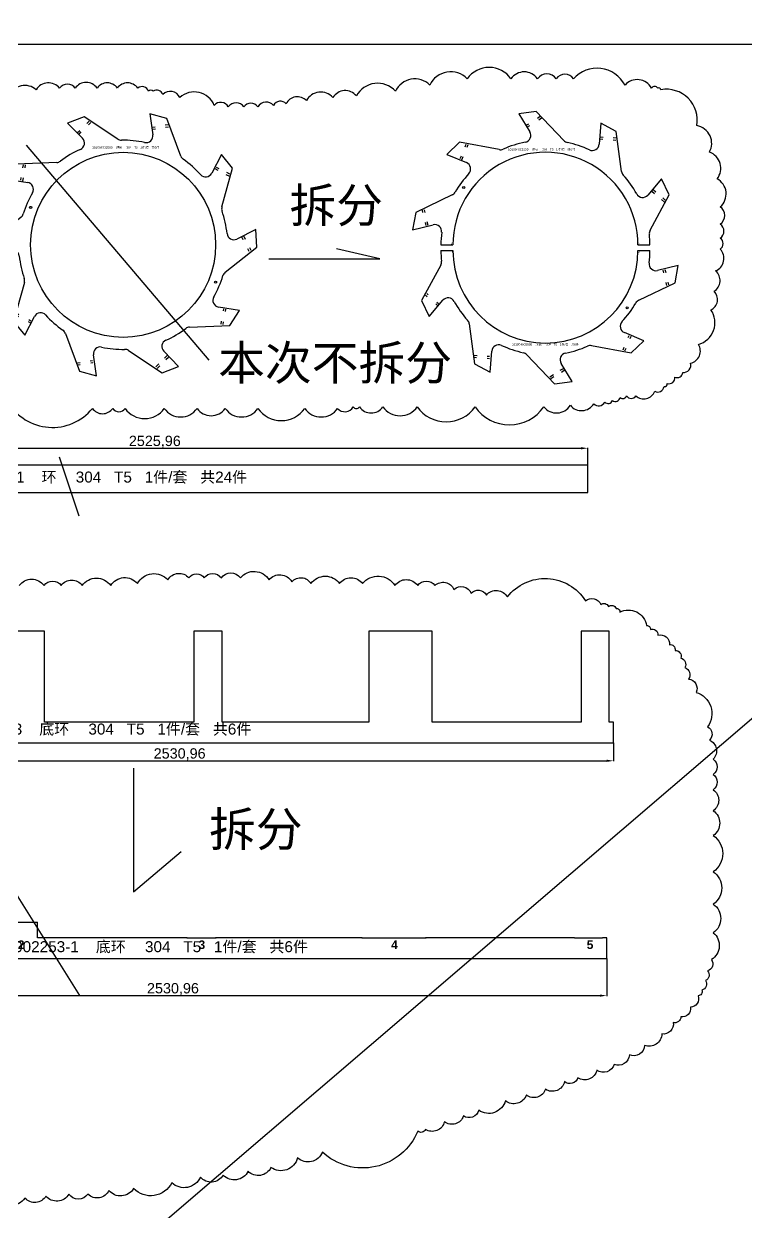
# Model space of a CAD drawing. Extents: x -89772 to 15958, y -15806 to 15762.
# Drawn here: x -34011 to -31904, y 9056 to 12520 of the extents above; entities that cross this region are included whole.
import ezdxf

# ---------------------------------------------------------------- set-up
doc = ezdxf.new("R2010")
doc.units = 0
doc.layers.get('0').update_dxf_attribs({"linetype": 'CONTINUOUS'})
doc.layers.get('DEFPOINTS').update_dxf_attribs({"linetype": 'CONTINUOUS'})
doc.styles.get("Standard").update_dxf_attribs({"font": 'arial.ttf'})
doc.dimstyles.new('ISO-25', dxfattribs={"dimtxt": 30, "dimasz": 20, "dimexe": 1.25, "dimexo": 0.625, "dimtad": 1, "dimtxsty": 'STANDARD', "dimcen": 2.5, "dimazin": 3, "dimtfac": 1, "dimtmove": 0, "dimatfit": 3})

# ---------------------------------------------------------------- blocks, each defined once
blk = doc.blocks.new('101004002509____顶板')
at = {"color": 7, "linetype": 'CONTINUOUS'}
for p, q in [((-8776.3, 2259.2), (-8767.1, 2198.1)), ((-8726.6, 2245.7), (-8776.3, 2259.2)), ((-8967.4, 2250), (-9015.6, 2231.8)), ((-9015.6, 2231.8), (-8972.2, 2187.7)), ((-8869.5, 2185.4), (-8967.4, 2250)), ((-8685.4, 2135.8), (-8726.6, 2245.7)), ((-9047.5, 2117.3), (-9164.8, 2112.1)), ((-8566.6, 2140.8), (-8595.1, 2085.9)), ((-8534.3, 2100.6), (-8566.6, 2140.8)), ((-9164.8, 2112.1), (-9193, 2068.9)), ((-8565.6, 1987.5), (-8534.3, 2100.6)), ((-9193, 2068.9), (-9132.1, 2058.8)), ((-9151.6, 1957.5), (-9243.4, 1884.4)), ((-8466.6, 1921.7), (-8521.8, 1894.1)), ((-8464.1, 1870.2), (-8466.6, 1921.7)), ((-9243.4, 1884.4), (-9240.9, 1832.9)), ((-9240.9, 1832.9), (-9185.6, 1860.5)), ((-8555.9, 1797.1), (-8464.1, 1870.2)), ((-9141.9, 1767.1), (-9173.1, 1654)), ((-9140.8, 1613.8), (-9112.4, 1668.6)), ((-8514.4, 1685.6), (-8575.4, 1695.8)), ((-8542.7, 1642.5), (-8514.4, 1685.6)), ((-9173.1, 1654), (-9140.8, 1613.8)), ((-8659.9, 1637.3), (-8542.7, 1642.5)), ((-9022.1, 1618.8), (-8980.9, 1508.9)), ((-8838, 1569.2), (-8740.1, 1504.5)), ((-8691.9, 1522.8), (-8735.2, 1566.8)), ((-8931.1, 1495.4), (-8940.3, 1556.5)), ((-8980.9, 1508.9), (-8931.1, 1495.4)), ((-8740.1, 1504.5), (-8691.9, 1522.8))]:
    blk.add_line(p, q, dxfattribs=at)
at = {"color": 6, "linetype": 'CONTINUOUS'}
for p, q in [((-8952.4, 2237.8), (-8959.4, 2230.9)), ((-8947.7, 2234.1), (-8954.6, 2227.3)), ((-8768.4, 2220), (-8760.6, 2221.1)), ((-8721.8, 2227), (-8730.8, 2225.6)), ((-8729.9, 2219.7), (-8721.8, 2220.9)), ((-8986.5, 2204.3), (-8980.3, 2210.4)), ((-8982.2, 2200.1), (-8976.1, 2206.1)), ((-8767.5, 2214), (-8759.7, 2215.2)), ((-9145.7, 2109.9), (-9147, 2102)), ((-9139.6, 2109.9), (-9140.9, 2102)), ((-8586.4, 2099.2), (-8577.6, 2094.7)), ((-8582.6, 2104), (-8574.9, 2100)), ((-8553.9, 2082.3), (-8543.4, 2076.9)), ((-8542.4, 2083.1), (-8551.1, 2087.7)), ((-9151.7, 2073.7), (-9153.1, 2065.2)), ((-9145.8, 2072.8), (-9147.4, 2062.9)), ((-9226.9, 1894.4), (-9223.9, 1888.4)), ((-9221.5, 1897.1), (-9218.1, 1890.1)), ((-8503.1, 1891.9), (-8506.4, 1898.5)), ((-8501.5, 1902.1), (-8497.3, 1893.7)), ((-9210.5, 1861.5), (-9206.4, 1853.4)), ((-9205.7, 1865.4), (-9201, 1856.1)), ((-8486, 1857.6), (-8489.9, 1865.4)), ((-8480.6, 1860.3), (-8484.5, 1868.1)), ((-9165.7, 1671.8), (-9159.4, 1668.5)), ((-9163, 1677.1), (-9157.5, 1674.3)), ((-8561.2, 1684.8), (-8560.2, 1690.9)), ((-8555.4, 1683), (-8554.2, 1690)), ((-9130.7, 1653.6), (-9124.3, 1650.3)), ((-9128.5, 1659.2), (-9122.5, 1656.1)), ((-8567.6, 1646.2), (-8566.3, 1654.3)), ((-8561.8, 1644.5), (-8560.5, 1652.5)), ((-8986.5, 1533.5), (-8979.2, 1534.6)), ((-8985.6, 1527.6), (-8979.2, 1528.6)), ((-8950, 1539), (-8943, 1540.1)), ((-8948.3, 1533.2), (-8942.1, 1534.2)), ((-8758.8, 1521.5), (-8749.9, 1530.2)), ((-8754.6, 1517.2), (-8746.9, 1524.8)), ((-8733, 1546.9), (-8725.3, 1554.5)), ((-8728.7, 1542.6), (-8721.8, 1549.4))]:
    blk.add_line(p, q, dxfattribs=at)
at = {"color": 7, "linetype": 'CONTINUOUS'}
blk.add_circle((-8853.7, 1877.3), 269.8, dxfattribs=at)
at = {"color": 6, "linetype": 'CONTINUOUS'}
for centre in [(-9123.5, 1986.3), (-8583.9, 1768.3)]:
    blk.add_circle(centre, 3, dxfattribs=at)
at = {"color": 7, "linetype": 'CONTINUOUS'}
for centre, radius, start, end in [((-8986.5, 2173.7), 20, 294.1277, 44.5491), ((-8858.4, 2202.1), 20, 236.5491, 270.8332), ((-8786.9, 2195.1), 20, 258.1277, 8.5491), ((-8853.7, 1877.3), 304.8, 114.1277, 126.8332), ((-8853.7, 1877.3), 304.8, 78.1277, 90.8332), ((-9048.4, 2137.2), 20, 272.5491, 306.8332), ((-8666.7, 2142.8), 20, 200.5491, 234.8332), ((-8853.7, 1877.3), 304.8, 42.1277, 54.8332), ((-8612.8, 2095.2), 20, 222.1277, 332.5491), ((-9135.4, 2039.1), 20, 330.1277, 80.5491), ((-8853.7, 1877.3), 304.8, 150.1277, 162.8332), ((-8546.3, 1982.1), 20, 164.5491, 198.8332), ((-8853.7, 1877.3), 304.8, 6.1277, 18.8332), ((-9164.1, 1973.2), 20, 308.5491, 342.8332), ((-8530.8, 1912), 20, 186.1277, 296.5491), ((-9176.7, 1842.6), 20, 6.1277, 116.5491), ((-8853.7, 1877.3), 304.8, 186.1277, 198.8332), ((-9161.1, 1772.4), 20, 344.5491, 18.8332), ((-8853.7, 1877.3), 304.8, 330.1277, 342.8332), ((-8543.4, 1781.4), 20, 128.5491, 162.8332), ((-8572.1, 1715.5), 20, 150.1277, 260.5491), ((-9094.6, 1659.4), 20, 42.1277, 152.5491), ((-8853.7, 1877.3), 304.8, 222.1277, 234.8332), ((-9040.8, 1611.8), 20, 20.5491, 54.8332), ((-8853.7, 1877.3), 304.8, 294.1277, 306.8332), ((-8659, 1617.3), 20, 92.5491, 126.8332), ((-8721, 1580.9), 20, 114.1277, 224.5491), ((-8920.5, 1559.4), 20, 78.1277, 188.5491), ((-8853.7, 1877.3), 304.8, 258.1277, 270.8332), ((-8849, 1552.5), 20, 56.5491, 90.8332)]:
    blk.add_arc(centre, radius, start, end, dxfattribs=at)
at = {"color": 3, "insert": (-8944.1, 2164.1), "char_height": 6.4, "width": 195.791, "attachment_point": 1}
blk.add_mtext('101004002509    {\\fSimSun|b0|i0|c134|p2;顶板  } 304   T5   1{\\fSimSun|b0|i0|c134|p2;件}/{\\fSimSun|b0|i0|c134|p2;套}   {\\fSimSun|b0|i0|c134|p2;共}6{\\fSimSun|b0|i0|c134|p2;件}', dxfattribs=at)
blk = doc.blocks.new('23')
at = {"color": 7, "linetype": 'CONTINUOUS'}
for p, q in [((-7112.5, 3565.4), (-7163.6, 3558.4)), ((-7163.6, 3558.4), (-7131.3, 3505.8)), ((-7031.7, 3480.3), (-7112.5, 3565.4)), ((-6924.3, 3531.3), (-6929.1, 3469.7)), ((-6878.9, 3506.9), (-6924.3, 3531.3)), ((-6863.5, 3390.6), (-6878.9, 3506.9)), ((-7335.9, 3475.3), (-7373.1, 3439.7)), ((-7220.5, 3454), (-7335.9, 3475.3)), ((-7373.1, 3439.7), (-7316, 3416.1)), ((-6746.6, 3368.7), (-6786.7, 3321.7)), ((-6724.2, 3322.3), (-6746.6, 3368.7)), ((-7357.8, 3321.8), (-7463.7, 3271.2)), ((-6780.1, 3219.1), (-6724.2, 3322.3)), ((-7463.7, 3271.2), (-7472.9, 3220.4)), ((-7472.9, 3220.4), (-7412.8, 3234.9))]:
    blk.add_line(p, q, dxfattribs=at)
at = {"color": 6, "linetype": 'CONTINUOUS'}
for p, q in [((-7100.7, 3550.1), (-7109.1, 3545)), ((-7096.9, 3545.4), (-7105.2, 3540.3)), ((-7141.5, 3525.1), (-7134.1, 3529.6)), ((-7138.2, 3520.1), (-7130.9, 3524.5)), ((-7317.8, 3469), (-7320.8, 3461.5)), ((-7311.8, 3467.6), (-7314.9, 3460.2)), ((-6925.9, 3485.3), (-6918, 3484.7)), ((-6925.4, 3491.3), (-6917.5, 3490.7)), ((-6888, 3482.4), (-6879.8, 3481.7)), ((-6878.5, 3487.6), (-6887.5, 3488.3)), ((-7331.8, 3435), (-7335.1, 3427)), ((-7326.2, 3432.8), (-7330, 3423.5)), ((-6775.2, 3332.7), (-6767.7, 3326.3)), ((-6770.4, 3336.5), (-6763.8, 3330.9)), ((-6747.3, 3308.9), (-6738.4, 3301.3)), ((-6736, 3307.1), (-6743.5, 3313.5)), ((-7445.4, 3277.2), (-7443.8, 3270.7)), ((-7439.6, 3278.6), (-7437.7, 3271)), ((-7436.8, 3241.5), (-7434.7, 3232.7)), ((-7431.3, 3244.2), (-7428.8, 3234.1))]:
    blk.add_line(p, q, dxfattribs=at)
for p, q in [((-7390.4, 3176.5), (-7355.4, 3176.5)), ((-6815.8, 3176.5), (-6780.8, 3176.5))]:
    blk.add_line(p, q)
blk.add_circle((-7324, 3343.5), 3, dxfattribs=at)
at = {"color": 7, "linetype": 'CONTINUOUS'}
for centre, radius, start, end in [((-7148.3, 3495.3), 20, 281.1277, 31.5491), ((-7085.6, 3176.6), 304.8, 101.1277, 113.8332), ((-7017.2, 3494.1), 20, 223.5491, 257.8332), ((-7085.6, 3176.6), 304.8, 65.1277, 77.8332), ((-6949, 3471.3), 20, 245.1277, 355.5491), ((-7085.6, 3176.6), 269.8, 359.9751, 180.0249), ((-7216.9, 3473.7), 20, 259.5491, 293.8332), ((-7323.7, 3397.6), 20, 317.1277, 67.5491), ((-7085.6, 3176.6), 304.8, 137.1277, 149.8332), ((-6843.6, 3393.2), 20, 187.5491, 221.8332), ((-7085.6, 3176.6), 304.8, 29.1277, 41.8332), ((-7366.4, 3339.8), 20, 295.5491, 329.8332), ((-6801.9, 3334.7), 20, 209.1277, 319.5491), ((-7408.1, 3215.5), 20, 353.1277, 103.5491), ((-7085.6, 3176.6), 304.8, 173.1277, 180.0221), ((-6762.5, 3209.6), 20, 151.5491, 185.8332), ((-7085.6, 3176.6), 304.8, 359.9779, 5.8332)]:
    blk.add_arc(centre, radius, start, end, dxfattribs=at)
at = {"color": 3, "insert": (-7194.8, 3457.6), "char_height": 6.4, "width": 203.523, "attachment_point": 1}
blk.add_mtext('101004002509    {\\fSimSun|b0|i0|c134|p2;顶板  } 304   T5   1{\\fSimSun|b0|i0|c134|p2;件}/{\\fSimSun|b0|i0|c134|p2;套}   {\\fSimSun|b0|i0|c134|p2;共}6{\\fSimSun|b0|i0|c134|p2;件}', dxfattribs=at)
blk = doc.blocks.new('34')
for p, q in [((-8541.5, 3176.5), (-8506.5, 3176.5)), ((-7966.9, 3176.5), (-7931.9, 3176.5))]:
    blk.add_line(p, q)
at = {"color": 7, "linetype": 'CONTINUOUS'}
for p, q in [((-8542.2, 3134.1), (-8598.1, 3030.9)), ((-7849.4, 3132.8), (-7909.5, 3118.3)), ((-7858.6, 3082), (-7849.4, 3132.8)), ((-7964.5, 3031.4), (-7858.6, 3082)), ((-8598.1, 3030.9), (-8575.7, 2984.5)), ((-8575.7, 2984.5), (-8535.6, 3031.5)), ((-8458.8, 2962.6), (-8443.4, 2846.3)), ((-7949.2, 2913.5), (-8006.3, 2937.1)), ((-7986.4, 2877.9), (-7949.2, 2913.5)), ((-8398, 2821.9), (-8393.2, 2883.5)), ((-8101.8, 2899.2), (-7986.4, 2877.9)), ((-8443.4, 2846.3), (-8398, 2821.9)), ((-8290.6, 2872.9), (-8209.8, 2787.8)), ((-8158.7, 2794.8), (-8191, 2847.4)), ((-8209.8, 2787.8), (-8158.7, 2794.8))]:
    blk.add_line(p, q, dxfattribs=at)
at = {"color": 6, "linetype": 'CONTINUOUS'}
for p, q in [((-7891.7, 3111.9), (-7893.5, 3119.2)), ((-7887.9, 3121.5), (-7885.7, 3112.4)), ((-7882.8, 3074.7), (-7884.8, 3083.1)), ((-7876.9, 3076.1), (-7879, 3084.6)), ((-8583, 3051.1), (-8578.3, 3047.1)), ((-8586.9, 3046.6), (-8581.5, 3041.9)), ((-8556.8, 3020.9), (-8551.4, 3016.3)), ((-8553.4, 3025.9), (-8548.3, 3021.6)), ((-7994.9, 2923.2), (-7992.5, 2929)), ((-7989.7, 2920.2), (-7987, 2926.7)), ((-8009.9, 2887.1), (-8006.7, 2894.7)), ((-8004.6, 2884.1), (-8001.5, 2891.6)), ((-8443.9, 2865.6), (-8437.3, 2865.1)), ((-8443.4, 2871.5), (-8436, 2871)), ((-8406.6, 2868.7), (-8399.5, 2868.1)), ((-8406.2, 2862.6), (-8400, 2862.1)), ((-8224.2, 2808.5), (-8213.6, 2815)), ((-8221.1, 2803.4), (-8211.8, 2809.1)), ((-8193.3, 2827.5), (-8184.1, 2833.1)), ((-8190.2, 2822.4), (-8181.9, 2827.5))]:
    blk.add_line(p, q, dxfattribs=at)
blk.add_circle((-7998.3, 3009.7), 3, dxfattribs=at)
at = {"color": 7, "linetype": 'CONTINUOUS'}
for centre, radius, start, end in [((-8236.7, 3176.6), 304.8, 180.022, 185.8331), ((-8236.7, 3176.6), 269.8, 180.0249, 359.975), ((-8236.7, 3176.6), 304.8, 353.1277, 359.9779), ((-8559.8, 3143.6), 20, 331.5491, 5.8331), ((-7914.2, 3137.7), 20, 173.1277, 283.5491), ((-8520.4, 3018.5), 20, 29.1277, 139.5491), ((-8236.7, 3176.6), 304.8, 209.1277, 221.8331), ((-8236.7, 3176.6), 304.8, 317.1277, 329.8331), ((-7955.9, 3013.4), 20, 115.5491, 149.8331), ((-8478.7, 2960), 20, 7.5491, 41.8331), ((-7998.6, 2955.6), 20, 137.1277, 247.5491), ((-8373.3, 2881.9), 20, 65.1277, 175.5491), ((-8236.7, 3176.6), 304.8, 245.1277, 257.8331), ((-8305.1, 2859.1), 20, 43.5491, 77.8331), ((-8174, 2857.9), 20, 101.1277, 211.5491), ((-8236.7, 3176.6), 304.8, 281.1277, 293.8331), ((-8105.4, 2879.5), 20, 79.5491, 113.8331)]:
    blk.add_arc(centre, radius, start, end, dxfattribs=at)
at = {"color": 3, "insert": (-8334.9, 2906), "char_height": 6.4, "width": 199.281, "attachment_point": 1}
blk.add_mtext('101004002509    {\\fSimSun|b0|i0|c134|p2;顶板  } 304   T5   1{\\fSimSun|b0|i0|c134|p2;件}/{\\fSimSun|b0|i0|c134|p2;套}   {\\fSimSun|b0|i0|c134|p2;共}6{\\fSimSun|b0|i0|c134|p2;件}', dxfattribs=at)
blk = doc.blocks.new('101004002531____环')
at = {"color": 7, "linetype": 'CONTINUOUS'}
for p, q in [((-6911.1, 2187.7), (-6911.1, 2107.7)), ((-4385.2, 2187.7), (-6911.1, 2187.7)), ((-4385.2, 2107.7), (-4385.2, 2187.7)), ((-6911.1, 2107.7), (-4385.2, 2107.7))]:
    blk.add_line(p, q, dxfattribs=at)
at = {"color": 3, "insert": (-6326.5, 2169.1), "char_height": 32, "width": 988.201, "attachment_point": 1}
blk.add_mtext('101004002531    {\\fSimSun|b0|i0|c134|p2;环  } 304   T5   1{\\fSimSun|b0|i0|c134|p2;件}/{\\fSimSun|b0|i0|c134|p2;套}   {\\fSimSun|b0|i0|c134|p2;共}24{\\fSimSun|b0|i0|c134|p2;件}', dxfattribs=at)
blk = doc.blocks.new('*D23')
at = {"color": 0}
for p, q in [((-34841.7, 9794.8), (-34841.7, 9685.7)), ((-32310.7, 9794.8), (-32310.7, 9685.7)), ((-34821.7, 9687), (-32330.7, 9687))]:
    blk.add_line(p, q, dxfattribs=at)
for points in [[(-34821.7, 9690.3), (-34821.7, 9683.7), (-34841.7, 9687)], [(-32330.7, 9690.3), (-32330.7, 9683.7), (-32310.7, 9687)]]:
    blk.add_solid(points, dxfattribs=at)
at = {"layer": 'DEFPOINTS', "color": 0}
for p in [(-34841.7, 9795.4), (-32310.7, 9795.4), (-32310.7, 9687)]:
    blk.add_point(p, dxfattribs=at)
at = {"color": 0, "insert": (-33576.2, 9705.7), "char_height": 30, "attachment_point": 5}
blk.add_mtext('2530,96', dxfattribs=at)
blk = doc.blocks.new('101004002253-1____底环')
at = {"color": 7, "linetype": 'CONTINUOUS'}
for p, q in [((-34405.9, 9901.5), (-34405.9, 9855.4)), ((-33971, 9855.4), (-33971, 9901.5)), ((-34405.9, 9855.4), (-34841.7, 9855.4)), ((-34841.7, 9855.4), (-34841.7, 9795.4)), ((-33535.2, 9855.4), (-33971, 9855.4)), ((-33024.6, 9855.4), (-33451.9, 9855.4)), ((-32405.2, 9855.4), (-32839.3, 9855.4)), ((-32310.7, 9855.4), (-32323.1, 9855.4)), ((-32310.7, 9795.4), (-32310.7, 9855.4)), ((-34841.7, 9795.4), (-32310.7, 9795.4))]:
    blk.add_line(p, q, dxfattribs=at)
for p, q in [((-34335.6, 9901.5), (-34405.9, 9901.5)), ((-34080, 9901.5), (-33971, 9901.5)), ((-33535.2, 9855.4), (-33451.9, 9855.4)), ((-33024.6, 9855.4), (-32839.3, 9855.4)), ((-32405.2, 9855.4), (-32323.1, 9855.4))]:
    blk.add_line(p, q)
at = {"color": 1}
for p, q in [((-33535.2, 9855.4), (-33535.2, 9853.4)), ((-33451.9, 9855.4), (-33451.9, 9853.4)), ((-33024.6, 9855.4), (-33024.6, 9853.4)), ((-32839.3, 9855.4), (-32839.3, 9853.4)), ((-32405.2, 9855.4), (-32405.2, 9854.4)), ((-32323.1, 9855.4), (-32323.1, 9854.4))]:
    blk.add_line(p, q, dxfattribs=at)
at = {"color": 7, "linetype": 'CONTINUOUS'}
blk.add_open_spline([(-34080, 9901.5), (-34080.5, 9901.2), (-34081.6, 9900.6), (-34083.3, 9899.7), (-34085, 9898.8), (-34086.7, 9897.9), (-34088.3, 9897.1), (-34090, 9896.2), (-34091.6, 9895.4), (-34093.2, 9894.6), (-34096.8, 9892.9), (-34102.4, 9890.2), (-34112.7, 9885.8), (-34125.7, 9880.7), (-34143.6, 9875), (-34163.5, 9870.2), (-34185.6, 9867), (-34207.8, 9866), (-34229.9, 9867), (-34252, 9870.2), (-34271.9, 9875), (-34289.8, 9880.7), (-34302.8, 9885.8), (-34313.1, 9890.2), (-34319.1, 9893.1), (-34323.6, 9895.3), (-34326.5, 9896.7), (-34329.5, 9898.3), (-34332.5, 9899.9), (-34334.5, 9900.9), (-34335.6, 9901.5)], degree=3, knots=[0, 0, 0, 0, 0.007194, 0.014326, 0.021396, 0.028403, 0.035348, 0.042232, 0.049054, 0.055814, 0.062514, 0.093982, 0.125026, 0.188271, 0.250035, 0.334705, 0.417786, 0.5, 0.582211, 0.665293, 0.749965, 0.811727, 0.874975, 0.906015, 0.937487, 0.949555, 0.961839, 0.974341, 0.987061, 1, 1, 1, 1], dxfattribs=at)
at = {"color": 6, "char_height": 25, "width": 25, "attachment_point": 1}
for s, insert in [('{\\fArial|b1|i0|c0|p34;1}', (-34373.9, 9847.8)), ('{\\fArial|b1|i0|c0|p34;2}', (-34028.8, 9847.8)), ('{\\fArial|b1|i0|c0|p34;3}', (-33501.6, 9847.8)), ('{\\fArial|b1|i0|c0|p34;4}', (-32939.7, 9847.8)), ('{\\fArial|b1|i0|c0|p34;5}', (-32369.2, 9847.8))]:
    blk.add_mtext(s, dxfattribs=dict(at, insert=insert))
at = {"color": 3, "insert": (-34188.8, 9845.6), "char_height": 32, "width": 1021.083, "attachment_point": 1}
blk.add_mtext('101004002253-1    {\\fSimSun|b0|i0|c134|p2;底环  } 304   T5   1{\\fSimSun|b0|i0|c134|p2;件}/{\\fSimSun|b0|i0|c134|p2;套}   {\\fSimSun|b0|i0|c134|p2;共}6{\\fSimSun|b0|i0|c134|p2;件}', dxfattribs=at)
blk = doc.blocks.new('*D194')
at = {"color": 0}
for p, q in [((-34892.1, 11233.6), (-34892.1, 11283.6)), ((-34872.1, 11282.3), (-32386.1, 11282.3)), ((-32366.1, 11233.6), (-32366.1, 11283.6))]:
    blk.add_line(p, q, dxfattribs=at)
for points in [[(-34872.1, 11285.7), (-34872.1, 11279), (-34892.1, 11282.3)], [(-32386.1, 11285.7), (-32386.1, 11279), (-32366.1, 11282.3)]]:
    blk.add_solid(points, dxfattribs=at)
at = {"layer": 'DEFPOINTS', "color": 0}
for p in [(-32366.1, 11282.3), (-34892.1, 11233), (-32366.1, 11233)]:
    blk.add_point(p, dxfattribs=at)
at = {"color": 0, "insert": (-33629.1, 11301), "char_height": 30, "attachment_point": 5}
blk.add_mtext('2525,96', dxfattribs=at)
blk = doc.blocks.new('*D22')
at = {"color": 0}
for p, q in [((-34822.1, 10423.5), (-34822.1, 10370.2)), ((-32291.2, 10423.5), (-32291.2, 10370.2)), ((-34802.1, 10371.4), (-32311.2, 10371.4))]:
    blk.add_line(p, q, dxfattribs=at)
for points in [[(-34802.1, 10374.8), (-34802.1, 10368.1), (-34822.1, 10371.4)], [(-32311.2, 10374.8), (-32311.2, 10368.1), (-32291.2, 10371.4)]]:
    blk.add_solid(points, dxfattribs=at)
at = {"layer": 'DEFPOINTS', "color": 0}
for p in [(-34822.1, 10424.2), (-32291.2, 10424.2), (-32291.2, 10371.4)]:
    blk.add_point(p, dxfattribs=at)
at = {"color": 0, "insert": (-33556.7, 10390.1), "char_height": 30, "attachment_point": 5}
blk.add_mtext('2530,96', dxfattribs=at)
blk = doc.blocks.new('101004002253____底环')
at = {"color": 7, "linetype": 'CONTINUOUS'}
for p, q in [((-34386.39, 10749.17), (-34386.39, 10484.17)), ((-34316.005, 10749.17), (-34386.39, 10749.17)), ((-34316.005, 10530.231), (-34316.005, 10749.17)), ((-34060.401, 10749.17), (-34060.401, 10530.231)), ((-33951.413, 10749.17), (-34060.401, 10749.17)), ((-33951.413, 10484.17), (-33951.413, 10749.17)), ((-33515.604, 10749.17), (-33515.604, 10484.17)), ((-33432.396, 10749.17), (-33515.604, 10749.17)), ((-33432.396, 10484.17), (-33432.396, 10749.17)), ((-33005.029, 10749.17), (-33005.029, 10484.17)), ((-32819.739, 10749.17), (-33005.029, 10749.17)), ((-32819.739, 10484.17), (-32819.739, 10749.17)), ((-32385.641, 10749.17), (-32385.641, 10484.17)), ((-32303.534, 10749.17), (-32385.641, 10749.17)), ((-32303.534, 10484.17), (-32303.534, 10749.17)), ((-34386.39, 10484.17), (-34822.143, 10484.17)), ((-34822.143, 10484.17), (-34822.143, 10424.17)), ((-33515.604, 10484.17), (-33951.413, 10484.17)), ((-33005.029, 10484.17), (-33432.396, 10484.17)), ((-32385.641, 10484.17), (-32819.739, 10484.17)), ((-32291.186, 10484.17), (-32303.534, 10484.17)), ((-32291.186, 10424.17), (-32291.186, 10484.17)), ((-34822.143, 10424.17), (-32291.186, 10424.17))]:
    blk.add_line(p, q, dxfattribs=at)
blk.add_open_spline([(-34060.401, 10530.231), (-34060.966, 10529.925), (-34062.09, 10529.315), (-34063.775, 10528.415), (-34065.45, 10527.53), (-34067.114, 10526.663), (-34068.769, 10525.811), (-34070.412, 10524.976), (-34072.046, 10524.157), (-34073.67, 10523.354), (-34077.276, 10521.597), (-34082.874, 10518.977), (-34093.168, 10514.487), (-34106.17, 10509.452), (-34124.011, 10503.741), (-34143.97, 10498.963), (-34166.094, 10495.78), (-34188.203, 10494.717), (-34210.311, 10495.78), (-34232.436, 10498.963), (-34252.395, 10503.74), (-34270.236, 10509.452), (-34283.238, 10514.487), (-34293.532, 10518.977), (-34299.564, 10521.8), (-34304.04, 10523.994), (-34306.98, 10525.472), (-34309.958, 10527.005), (-34312.973, 10528.592), (-34314.989, 10529.681), (-34316.005, 10530.231)], degree=3, knots=[0, 0, 0, 0, 0.00719443, 0.01432631, 0.02139581, 0.02840311, 0.03534841, 0.0422319, 0.04905377, 0.05581424, 0.06251351, 0.09398222, 0.12502557, 0.18827063, 0.25003484, 0.33470522, 0.41778632, 0.50000009, 0.58221141, 0.66529251, 0.74996534, 0.81172677, 0.87497463, 0.90601517, 0.93748669, 0.94955499, 0.96183931, 0.97434085, 0.98706072, 1, 1, 1, 1], dxfattribs=at)
at = {"color": 3, "insert": (-34314.168, 10479.87), "char_height": 32, "width": 1021.08343, "attachment_point": 1}
blk.add_mtext('101004002253    {\\fSimSun|b0|i0|c134|p2;底环  } 304   T5   1{\\fSimSun|b0|i0|c134|p2;件}/{\\fSimSun|b0|i0|c134|p2;套}   {\\fSimSun|b0|i0|c134|p2;共}6{\\fSimSun|b0|i0|c134|p2;件}', dxfattribs=at)
at = {"color": 1}
dim = blk.add_linear_dim(base=(-32291.186, 10371.428), p1=(-34822.143, 10424.17), p2=(-32291.186, 10424.17), dimstyle='ISO-25', dxfattribs=at)
dim.commit()
dim.dimension.update_dxf_attribs({"geometry": '*D22', "text_midpoint": (-33556.664, 10390.082)})

msp = doc.modelspace()

# ---------------------------------------------------------------- linework, layer by layer
at = {"color": 2}
msp.add_line((-33591.842, 9035.954), (-26652.134, 14973.949), dxfattribs=at)
at = {"color": 1}
for p, q in [((-89772.475, 12460.351), (15958.459, 12460.351)), ((-34004.879, 12165.702), (-33471.714, 11538.797)), ((-33908.298, 11257.745), (-33850.407, 11085.8)), ((-33691.629, 10350.323), (-33691.629, 9989.944)), ((-33691.629, 9989.944), (-33551.956, 10107.067)), ((-34033.256, 9982.977), (-33848.51, 9686.999))]:
    msp.add_line(p, q, dxfattribs=at)
at = {"color": 4}
for p, q in [((-32972.521, 11834.661), (-33098.661, 11863.092)), ((-33296.643, 11834.661), (-32972.521, 11834.661))]:
    msp.add_line(p, q, dxfattribs=at)
msp.add_lwpolyline([(-34057.254, 11416.632, 0.52056705), (-33811.209, 11398.418, 0.52056705), (-33811.209, 11398.418, 0.52056705), (-33751.976, 11398.418, 0.52056705), (-33751.976, 11398.418, 0.52056705), (-33715.524, 11398.418, 0.52056705), (-33715.524, 11398.418, 0.52056705), (-33601.614, 11398.418, 0.52056705), (-33601.614, 11398.418, 0.52056705), (-33505.93, 11398.418, 0.52056705), (-33505.93, 11398.418, 0.52056705), (-33423.915, 11398.418, 0.52056705), (-33423.915, 11398.418, 0.52056705), (-33328.231, 11398.418, 0.52056705), (-33328.231, 11398.418, 0.52056705), (-33191.539, 11398.418, 0.52056705), (-33191.539, 11398.418, 0.52056705), (-33095.855, 11398.418, 0.52056705), (-33095.855, 11398.418, 0.52056705), (-33050.291, 11402.972, 0.52056705), (-33050.291, 11402.972, 0.52056705), (-33032.065, 11402.972, 0.52056705), (-33032.065, 11402.972, 0.52056705), (-32963.719, 11402.972, 0.52056705), (-32963.719, 11402.972, 0.52056705), (-32863.479, 11402.972, 0.52056705), (-32863.479, 11402.972, 0.52056705), (-32694.892, 11402.972, 0.52056705), (-32694.892, 11402.972, 0.52056705), (-32494.411, 11402.972, 0.52056705), (-32494.411, 11402.972, 0.52056705), (-32416.952, 11407.525, 0.52056705), (-32416.952, 11407.525, 0.52056705), (-32348.606, 11412.078, 0.52056705), (-32348.606, 11412.078, 0.52056705), (-32316.711, 11416.632, 0.52056705), (-32316.711, 11416.632, 0.52056705), (-32293.93, 11421.185, 0.52056705), (-32293.93, 11421.185, 0.52056705), (-32271.147, 11430.292, 0.52056705), (-32271.147, 11430.292, 0.52056705), (-32252.922, 11434.845, 0.52056705), (-32252.922, 11434.845, 0.52056705), (-32225.584, 11434.845, 0.52056705), (-32225.584, 11434.845, 0.52056705), (-32170.907, 11448.505, 0.52056705), (-32170.907, 11448.505, 0.52056705), (-32143.569, 11462.165, 0.52056705), (-32143.569, 11462.165, 0.52056705), (-32134.456, 11471.272, 0.52056705), (-32134.456, 11471.272, 0.52056705), (-32111.674, 11489.485, 0.52056705), (-32111.674, 11489.485, 0.52056705), (-32088.892, 11503.145, 0.52056705), (-32088.892, 11503.145, 0.52056705), (-32066.11, 11530.465, 0.52056705), (-32066.11, 11530.465, 0.52056705), (-32043.328, 11585.105, 0.52056705), (-32043.328, 11585.105, 0.52056705), (-32006.877, 11685.279, 0.52056705), (-32006.877, 11685.279, 0.52056705), (-31997.764, 11739.919, 0.52056705), (-31997.764, 11739.919, 0.52056705), (-31993.207, 11799.112, 0.52056705), (-31993.207, 11799.112, 0.52056705), (-31979.538, 11862.859, 0.52056705), (-31979.538, 11862.859, 0.52056705), (-31979.538, 11894.732, 0.52056705), (-31979.538, 11894.732, 0.52056705), (-31979.538, 11935.712, 0.52056705), (-31979.538, 11935.712, 0.52056705), (-31979.538, 11985.799, 0.52056705), (-31979.538, 11985.799, 0.52056705), (-31988.651, 12067.759, 0.52056705), (-31988.651, 12067.759, 0.52056705), (-32011.433, 12145.166, 0.52056705), (-32011.433, 12145.166, 0.52056705), (-32047.884, 12222.572, 0.52056705), (-32047.884, 12222.572, 0.52056705), (-32152.681, 12327.299, 0.52056705), (-32152.681, 12327.299, 0.52056705), (-32161.794, 12331.852, 0.52056705), (-32161.794, 12331.852, 0.52056705), (-32180.02, 12331.852, 0.52056705), (-32180.02, 12331.852, 0.52056705), (-32257.478, 12340.959, 0.52056705), (-32257.478, 12340.959, 0.52056705), (-32407.839, 12359.173, 0.52056705), (-32407.839, 12359.173, 0.52056705), (-32457.96, 12359.173, 0.52056705), (-32457.96, 12359.173, 0.52056705), (-32512.636, 12359.173, 0.52056705), (-32512.636, 12359.173, 0.52056705), (-32590.095, 12359.173, 0.52056705), (-32590.095, 12359.173, 0.52056705), (-32717.674, 12359.173, 0.52056705), (-32717.674, 12359.173, 0.52056705), (-32827.028, 12340.959, 0.52056705), (-32827.028, 12340.959, 0.52056705), (-32927.268, 12322.746, 0.52056705), (-32927.268, 12322.746, 0.52056705), (-33041.178, 12309.086, 0.52056705), (-33041.178, 12309.086, 0.52056705), (-33109.524, 12304.533, 0.52056705), (-33109.524, 12304.533, 0.52056705), (-33186.983, 12295.426, 0.52056705), (-33186.983, 12295.426, 0.52056705), (-33246.216, 12286.319, 0.52056705), (-33246.216, 12286.319, 0.52056705), (-33282.667, 12281.766, 0.52056705), (-33282.667, 12281.766, 0.52056705), (-33328.231, 12277.212, 0.52056705), (-33328.231, 12277.212, 0.52056705), (-33369.238, 12277.212, 0.52056705), (-33369.238, 12277.212, 0.52056705), (-33414.802, 12277.212, 0.52056705), (-33414.802, 12277.212, 0.52056705), (-33455.81, 12281.766, 0.52056705), (-33455.81, 12281.766, 0.52056705), (-33556.051, 12304.533, 0.52056705), (-33556.051, 12304.533, 0.52056705), (-33606.171, 12313.639, 0.52056705), (-33606.171, 12313.639, 0.52056705), (-33633.509, 12322.746, 0.52056705), (-33633.509, 12322.746, 0.52056705), (-33647.178, 12322.746, 0.52056705), (-33647.178, 12322.746, 0.52056705), (-33679.073, 12331.852, 0.52056705), (-33679.073, 12331.852, 0.52056705), (-33738.306, 12331.852, 0.52056705), (-33738.306, 12331.852, 0.52056705), (-33797.54, 12331.852, 0.52056705), (-33797.54, 12331.852, 0.52056705), (-33861.329, 12331.852, 0.52056705), (-33861.329, 12331.852, 0.52056705), (-33906.893, 12331.852, 0.52056705), (-33906.893, 12331.852, 0.52056705), (-33975.239, 12327.299, 0.52056705), (-33975.239, 12327.299, 0.52056705), (-34052.697, 12309.086, 0.52056705)], format="xyb", dxfattribs=at)
at = {"color": 1}
msp.add_lwpolyline([(-34024.644, 10882.192, -0.52056705), (-33952.334, 10882.192, -0.52056705), (-33952.334, 10882.192, -0.52056705), (-33902.274, 10882.192, -0.52056705), (-33902.274, 10882.192, -0.52056705), (-33841.089, 10882.192, -0.52056705), (-33841.089, 10882.192, -0.52056705), (-33757.655, 10882.192, -0.52056705), (-33757.655, 10882.192, -0.52056705), (-33679.784, 10887.754, -0.52056705), (-33679.784, 10887.754, -0.52056705), (-33590.787, 10898.876, -0.52056705), (-33590.787, 10898.876, -0.52056705), (-33529.603, 10904.437, -0.52056705), (-33529.603, 10904.437, -0.52056705), (-33485.105, 10904.437, -0.52056705), (-33485.105, 10904.437, -0.52056705), (-33435.044, 10904.437, -0.52056705), (-33435.044, 10904.437, -0.52056705), (-33379.422, 10904.437, -0.52056705), (-33379.422, 10904.437, -0.52056705), (-33295.988, 10898.876, -0.52056705), (-33295.988, 10898.876, -0.52056705), (-33229.241, 10893.315, -0.52056705), (-33229.241, 10893.315, -0.52056705), (-33173.618, 10887.754, -0.52056705), (-33173.618, 10887.754, -0.52056705), (-33090.184, 10887.754, -0.52056705), (-33090.184, 10887.754, -0.52056705), (-33023.437, 10887.754, -0.52056705), (-33023.437, 10887.754, -0.52056705), (-32928.878, 10882.192, -0.52056705), (-32928.878, 10882.192, -0.52056705), (-32862.131, 10882.192, -0.52056705), (-32862.131, 10882.192, -0.52056705), (-32812.071, 10882.192, -0.52056705), (-32812.071, 10882.192, -0.52056705), (-32756.448, 10871.07, -0.52056705), (-32756.448, 10871.07, -0.52056705), (-32706.388, 10859.947, -0.52056705), (-32706.388, 10859.947, -0.52056705), (-32661.89, 10854.386, -0.52056705), (-32661.89, 10854.386, -0.52056705), (-32600.705, 10848.825, -0.52056705), (-32600.705, 10848.825, -0.52056705), (-32372.652, 10837.702, -0.52056705), (-32372.652, 10837.702, -0.52056705), (-32328.154, 10826.58, -0.52056705), (-32328.154, 10826.58, -0.52056705), (-32305.905, 10821.019, -0.52056705), (-32305.905, 10821.019, -0.52056705), (-32283.656, 10815.457, -0.52056705), (-32283.656, 10815.457, -0.52056705), (-32272.532, 10804.335, -0.52056705), (-32272.532, 10804.335, -0.52056705), (-32194.66, 10765.406, -0.52056705), (-32194.66, 10765.406, -0.52056705), (-32183.536, 10754.284, -0.52056705), (-32183.536, 10754.284, -0.52056705), (-32161.287, 10737.6, -0.52056705), (-32161.287, 10737.6, -0.52056705), (-32127.913, 10709.794, -0.52056705), (-32127.913, 10709.794, -0.52056705), (-32111.226, 10693.11, -0.52056705), (-32111.226, 10693.11, -0.52056705), (-32094.539, 10670.865, -0.52056705), (-32094.539, 10670.865, -0.52056705), (-32083.415, 10643.059, -0.52056705), (-32083.415, 10643.059, -0.52056705), (-32072.29, 10609.692, -0.52056705), (-32072.29, 10609.692, -0.52056705), (-32050.041, 10570.763, -0.52056705), (-32050.041, 10570.763, -0.52056705), (-32016.668, 10470.661, -0.52056705), (-32016.668, 10470.661, -0.52056705), (-32011.105, 10431.732, -0.52056705), (-32011.105, 10431.732, -0.52056705), (-31999.981, 10376.12, -0.52056705), (-31999.981, 10376.12, -0.52056705), (-31999.981, 10331.63, -0.52056705), (-31999.981, 10331.63, -0.52056705), (-31999.981, 10287.14, -0.52056705), (-31999.981, 10287.14, -0.52056705), (-31999.981, 10225.966, -0.52056705), (-31999.981, 10225.966, -0.52056705), (-31999.981, 10153.67, -0.52056705), (-31999.981, 10153.67, -0.52056705), (-31999.981, 10048.007, -0.52056705), (-31999.981, 10048.007, -0.52056705), (-31999.981, 9953.466, -0.52056705), (-31999.981, 9953.466, -0.52056705), (-31999.981, 9870.047, -0.52056705), (-31999.981, 9870.047, -0.52056705), (-32005.543, 9792.19, -0.52056705), (-32005.543, 9792.19, -0.52056705), (-32016.668, 9758.823, -0.52056705), (-32016.668, 9758.823, -0.52056705), (-32022.23, 9731.016, -0.52056705), (-32022.23, 9731.016, -0.52056705), (-32033.354, 9703.21, -0.52056705), (-32033.354, 9703.21, -0.52056705), (-32044.479, 9686.526, -0.52056705), (-32044.479, 9686.526, -0.52056705), (-32066.728, 9653.159, -0.52056705), (-32066.728, 9653.159, -0.52056705), (-32094.539, 9625.353, -0.52056705), (-32094.539, 9625.353, -0.52056705), (-32116.788, 9608.669, -0.52056705), (-32116.788, 9608.669, -0.52056705), (-32150.162, 9575.302, -0.52056705), (-32150.162, 9575.302, -0.52056705), (-32200.222, 9541.934, -0.52056705), (-32200.222, 9541.934, -0.52056705), (-32244.72, 9514.128, -0.52056705), (-32244.72, 9514.128, -0.52056705), (-32289.219, 9486.322, -0.52056705), (-32289.219, 9486.322, -0.52056705), (-32339.279, 9469.638, -0.52056705), (-32339.279, 9469.638, -0.52056705), (-32394.901, 9447.393, -0.52056705), (-32394.901, 9447.393, -0.52056705), (-32433.837, 9436.271, -0.52056705), (-32433.837, 9436.271, -0.52056705), (-32489.46, 9414.026, -0.52056705), (-32489.46, 9414.026, -0.52056705), (-32545.082, 9397.342, -0.52056705), (-32545.082, 9397.342, -0.52056705), (-32606.267, 9380.658, -0.52056705), (-32606.267, 9380.658, -0.52056705), (-32684.139, 9352.852, -0.52056705), (-32684.139, 9352.852, -0.52056705), (-32728.637, 9336.168, -0.52056705), (-32728.637, 9336.168, -0.52056705), (-32784.26, 9319.485, -0.52056705), (-32784.26, 9319.485, -0.52056705), (-32839.882, 9297.24, -0.52056705), (-32839.882, 9297.24, -0.52056705), (-32862.131, 9291.679, -0.52056705), (-32862.131, 9291.679, -0.52056705), (-33140.244, 9230.505, -0.52056705), (-33140.244, 9230.505, -0.52056705), (-33212.554, 9213.821, -0.52056705), (-33212.554, 9213.821, -0.52056705), (-33290.425, 9186.015, -0.52056705), (-33290.425, 9186.015, -0.52056705), (-33357.173, 9174.893, -0.52056705), (-33357.173, 9174.893, -0.52056705), (-33429.482, 9163.77, -0.52056705), (-33429.482, 9163.77, -0.52056705), (-33496.229, 9158.209, -0.52056705), (-33496.229, 9158.209, -0.52056705), (-33579.663, 9141.525, -0.52056705), (-33579.663, 9141.525, -0.52056705), (-33690.908, 9124.841, -0.52056705), (-33690.908, 9124.841, -0.52056705), (-33763.217, 9119.28, -0.52056705), (-33763.217, 9119.28, -0.52056705), (-33824.402, 9108.158, -0.52056705), (-33824.402, 9108.158, -0.52056705), (-33880.025, 9108.158, -0.52056705), (-33880.025, 9108.158, -0.52056705), (-33946.772, 9102.596, -0.52056705), (-33946.772, 9102.596, -0.52056705), (-34007.957, 9097.035, -0.52056705), (-34007.957, 9097.035, -0.52056705), (-34091.391, 9097.035, -0.52056705)], format="xyb", dxfattribs=at)

# ---------------------------------------------------------------- block references
at = {"color": 4}
for name, p in [('23', (-25404.097, 8698.687)), ('101004002509____顶板', (-24867.835, 9998.064)), ('34', (-24252.976, 8682.149)), ('101004002531____环', (-27980.959, 9045.282))]:
    msp.add_blockref(name, p, dxfattribs=at)
at = {"color": 1}
for name in ['101004002253____底环', '101004002253-1____底环']:
    msp.add_blockref(name, (0, 0), dxfattribs=at)

# ---------------------------------------------------------------- texts
at = {"color": 1, "char_height": 100, "attachment_point": 1}
for s, insert, width in [('{\\fSimSun|b0|i0|c134|p2;拆分}', (-33236.192, 12040.273), 632.35544), ('{\\fSimSun|b0|i0|c134|p2;本次不拆分}', (-33444.226, 11581.288), 703.04492), ('{\\fSimSun|b0|i0|c134|p2;拆分}', (-33470.878, 10221.829), 292.45171)]:
    msp.add_mtext(s, dxfattribs=dict(at, insert=insert, width=width))
at = {"color": 6, "char_height": 5, "width": 31.61777, "attachment_point": 1}
for s, insert in [('{\\fSimSun|b0|i0|c134|p2;1}', (-32765.458, 11882.003)), ('{\\fSimSun|b0|i0|c134|p2;2}', (-32218.951, 11881.428)), ('{\\fSimSun|b0|i0|c134|p2;1}', (-32763.814, 11857.101)), ('{\\fSimSun|b0|i0|c134|p2;2}', (-32218.75, 11857.48))]:
    msp.add_mtext(s, dxfattribs=dict(at, insert=insert))

# ---------------------------------------------------------------- dimensions: what is measured, and where the dimension line sits
at = {"color": 1}
for base, p1, p2, picture, middle in [((-32366.113, 11282.32), (-34892.069, 11232.968), (-32366.113, 11232.968), '*D194', (-33629.091, 11300.974)), ((-32310.739, 9686.999), (-34841.695, 9795.434), (-32310.739, 9795.434), '*D23', (-33576.217, 9705.653))]:
    dim = msp.add_linear_dim(base=base, p1=p1, p2=p2, dimstyle='ISO-25', dxfattribs=at)
    dim.commit()
    dim.dimension.update_dxf_attribs({"geometry": picture, "text_midpoint": middle})

doc.saveas('drawing.dxf')
